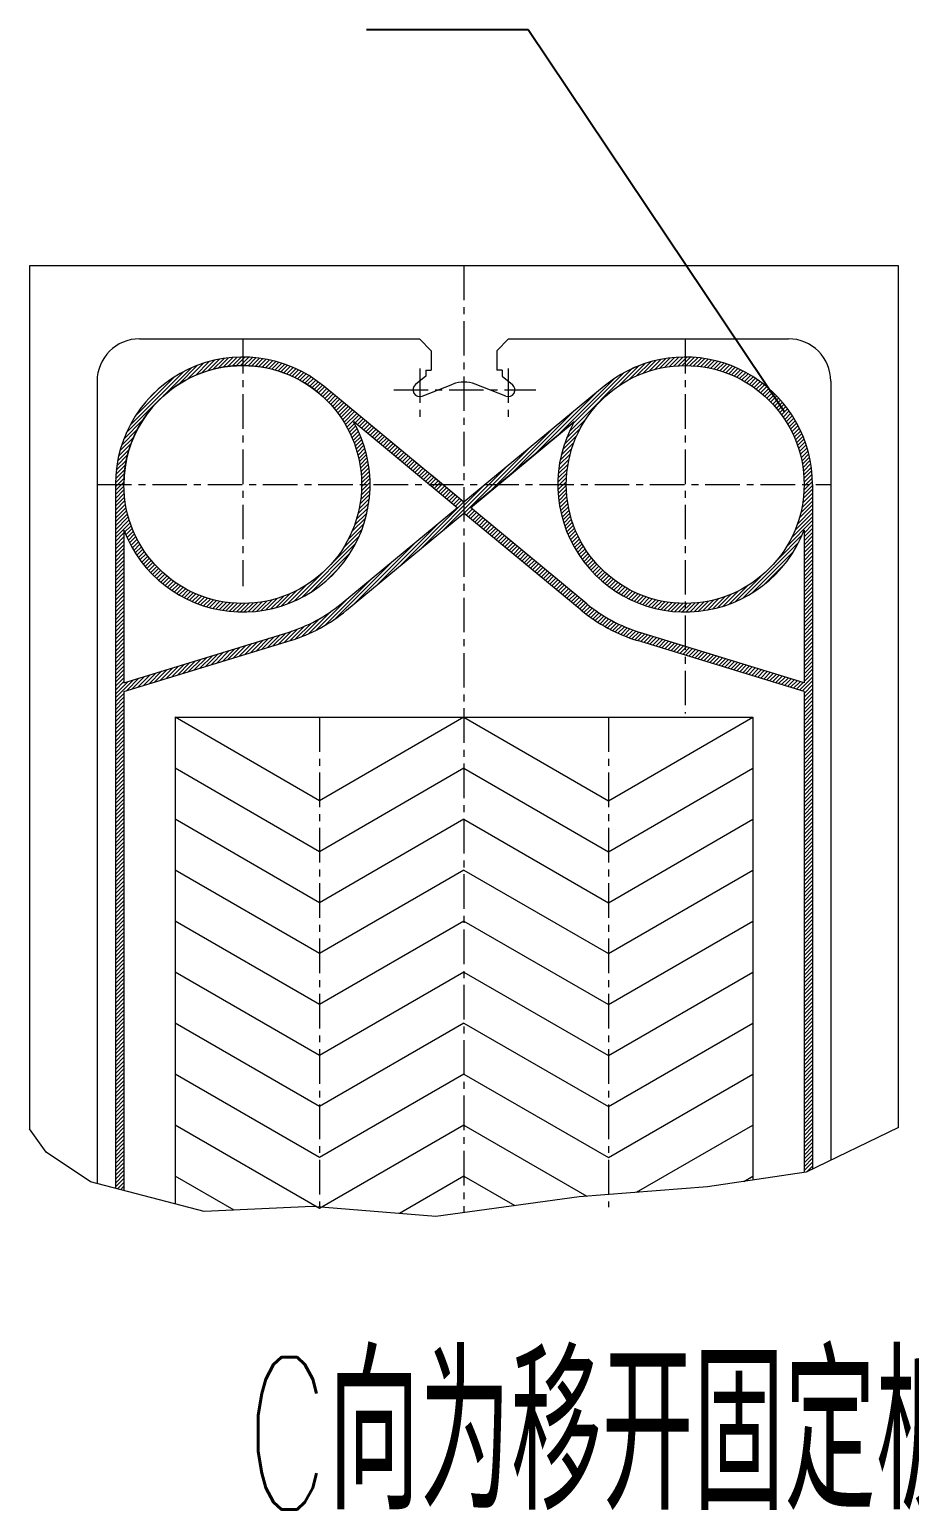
# Model space of a CAD drawing. Header units: millimetres. Extents: x -394 to 6212, y -2458 to 809.
# Drawn here: x 4387.4 to 4419.2, y -2351.9 to -2298.4 of the extents above; entities that cross this region are included whole.
import ezdxf

# ---------------------------------------------------------------- set-up
doc = ezdxf.new("R2010")
doc.units = ezdxf.units.MM
doc.linetypes.add('CENTER', pattern=[2, 1.25, -0.25, 0.25, -0.25])
doc.linetypes.add('CENTER2', pattern=[28.575, 19.05, -3.175, 3.175, -3.175])
doc.layers.get('0').update_dxf_attribs({"lineweight": 18})
doc.layers.add('1', color=1, linetype='Continuous', lineweight=18, true_color=0xff0000)
doc.layers.add('2', color=2, linetype='Continuous', lineweight=18, true_color=0xffff00)
doc.layers.add('LAYER2', color=2, linetype='Continuous', lineweight=25)
doc.styles.add('STYLE1', font='txt.shx', dxfattribs={"width": 0.67, "bigfont": 'hztxt.shx'})

msp = doc.modelspace()

# ---------------------------------------------------------------- hatches: boundary and pattern name
at = {"layer": '2', "linetype": 'CENTER2'}
h = msp.add_hatch(dxfattribs=at)
h.set_pattern_fill('ANSI31', color=256, scale=0.8, style=0)
h.set_pattern_definition([(45, (8297.61777, -2628.38373), (-0.070710678, 0.070710678), [])])
h.paths.add_polyline_path([(4395.12589, -2310.21694), (4395.12589, -2310.52414, -0.41421356), (4399.42669, -2314.82494), (4399.73389, -2314.82494, 0.12887693), (4399.14145, -2312.56464), (4401.87503, -2314.82494), (4402.35711, -2314.82494), (4401.95076, -2314.48894), (4398.06227, -2311.2737, 0.17446512)])
h.paths.add_polyline_path([(4395.12589, -2310.52414), (4395.12589, -2310.21694, 0.41421356), (4390.51789, -2314.82494), (4390.82509, -2314.82494, -0.41421356)])
h.paths.add_polyline_path([(4399.73389, -2314.82494), (4399.42669, -2314.82494, -1), (4390.82509, -2314.82494), (4390.51789, -2314.82494), (4390.51789, -2340.26977), (4390.82509, -2340.34986), (4390.82509, -2322.30446), (4396.8477, -2320.46627, 0.09898958), (4398.88446, -2319.37053), (4403.12845, -2315.86134), (4403.12845, -2315.46272), (4402.35711, -2314.82494), (4401.87503, -2314.82494), (4402.8874, -2315.66203), (4398.6887, -2319.13378, -0.09845962), (4396.76925, -2320.16901), (4390.82509, -2321.9969), (4390.82509, -2316.47926, 0.83139992)])
h.paths.add_polyline_path([(4407.11984, -2312.55686, 0.12936982), (4406.52301, -2314.82494), (4406.83021, -2314.82494, -0.41421356), (4411.13101, -2310.52414), (4411.13101, -2310.21694, 0.11313789), (4409.12405, -2310.67695, 0.06014015), (4408.19462, -2311.2737), (4403.89978, -2314.82494), (4404.37684, -2314.82494)])
h.paths.add_polyline_path([(4404.37684, -2314.82494), (4403.89978, -2314.82494), (4403.12845, -2315.46272), (4403.12845, -2315.86134), (4407.37243, -2319.37053, 0.09898958), (4409.40919, -2320.46627), (4411.13101, -2320.99179), (4411.13101, -2320.67436), (4409.48764, -2320.16901, -0.09845962), (4407.56819, -2319.13378), (4403.36698, -2315.65995)])
h.paths.add_polyline_path([(4406.83021, -2314.82494), (4406.52301, -2314.82494, 0.41421356), (4411.13101, -2319.43294), (4411.13101, -2319.12574, -0.41421356)])
h.paths.add_polyline_path([(4411.13101, -2310.21694), (4411.13101, -2310.52414, -0.41421356), (4415.43181, -2314.82494), (4415.73901, -2314.82494, 0.41421356)])
h.paths.add_polyline_path([(4415.73901, -2314.82494), (4415.43181, -2314.82494, -0.41421356), (4411.13101, -2319.12574), (4411.13101, -2319.43294, 0.31031944), (4415.43181, -2316.47926), (4415.43181, -2321.9969), (4411.13101, -2320.67436), (4411.13101, -2320.99179), (4415.43181, -2322.30446), (4415.43181, -2339.6896), (4415.50771, -2339.67822), (4415.73901, -2339.56681)])

# ---------------------------------------------------------------- linework, layer by layer
at = {"color": 3, "linetype": 'CENTER'}
for p, q in [((4403.12845, -2306.91577), (4403.12845, -2341.14459)), ((4395.12589, -2309.55646), (4395.12589, -2318.50088)), ((4411.13101, -2309.55646), (4411.13101, -2323.10859)), ((4401.53101, -2310.62499), (4401.53101, -2312.4614)), ((4404.72589, -2310.62499), (4404.72589, -2312.4614)), ((4400.58895, -2311.39966), (4405.72673, -2311.39966)), ((4389.85741, -2314.82494), (4416.39949, -2314.82494)), ((4397.90605, -2323.24024), (4397.90605, -2340.94751)), ((4408.35085, -2323.24024), (4408.35085, -2340.94751))]:
    msp.add_line(p, q, dxfattribs=at)
at = {"layer": '1', "linetype": 'Continuous'}
for p, q in [((4418.84173, -2306.91577), (4387.41517, -2306.91577)), ((4387.41517, -2306.91577), (4387.41517, -2338.11658)), ((4418.84173, -2338.07233), (4418.84173, -2306.91577)), ((4391.39341, -2309.55646), (4401.51565, -2309.55646)), ((4401.51565, -2309.55646), (4401.94573, -2309.98654)), ((4404.74125, -2309.55646), (4404.31117, -2309.98654)), ((4404.74125, -2309.55646), (4414.86349, -2309.55646)), ((4401.94573, -2309.98654), (4401.94573, -2310.6931)), ((4404.31117, -2309.98654), (4404.31117, -2310.6931)), ((4401.74605, -2310.90814), (4401.37599, -2311.20896)), ((4401.74605, -2310.6931), (4401.74605, -2310.90814)), ((4401.74605, -2310.6931), (4401.94573, -2310.6931)), ((4404.51085, -2310.6931), (4404.31117, -2310.6931)), ((4404.51085, -2310.6931), (4404.51085, -2310.90814)), ((4404.51085, -2310.90814), (4404.88091, -2311.20896)), ((4389.85741, -2311.09246), (4389.85741, -2340.09759)), ((4402.35711, -2314.82494), (4398.06227, -2311.2737)), ((4401.62001, -2311.62873), (4402.72791, -2311.19826)), ((4408.19462, -2311.2737), (4403.12845, -2315.46272)), ((4404.63688, -2311.62873), (4403.52898, -2311.19826)), ((4416.39949, -2311.09246), (4416.39949, -2339.24868)), ((4402.8874, -2315.66203), (4399.14145, -2312.56464)), ((4407.11984, -2312.55686), (4403.36698, -2315.65995)), ((4403.36949, -2315.66203), (4407.11545, -2312.56464)), ((4403.12845, -2315.46272), (4401.95076, -2314.48894)), ((4390.51789, -2314.82494), (4390.51789, -2340.26977)), ((4415.73901, -2314.82494), (4415.73901, -2339.56681)), ((4398.6887, -2319.13378), (4402.88992, -2315.65995)), ((4407.56819, -2319.13378), (4403.36698, -2315.65995)), ((4398.88446, -2319.37053), (4403.12845, -2315.86134)), ((4407.37243, -2319.37053), (4403.12845, -2315.86134)), ((4390.82509, -2316.47926), (4390.82509, -2321.9969)), ((4415.43181, -2316.47926), (4415.43181, -2321.9969)), ((4390.82509, -2321.9969), (4396.76925, -2320.16901)), ((4390.82509, -2322.30446), (4396.8477, -2320.46627)), ((4415.43181, -2322.30446), (4409.40919, -2320.46627)), ((4415.43181, -2321.9969), (4409.48764, -2320.16901)), ((4390.82509, -2322.30446), (4390.82509, -2340.34986)), ((4415.43181, -2322.30446), (4415.43181, -2339.6896)), ((4392.68365, -2323.24024), (4413.57325, -2323.24024)), ((4392.68365, -2323.24024), (4392.68365, -2340.83437)), ((4413.57325, -2323.24024), (4413.57325, -2339.96819)), ((4388.01067, -2338.96449), (4387.41517, -2338.11658)), ((4418.84173, -2338.07233), (4415.50771, -2339.67822)), ((4389.61764, -2340.03508), (4388.01067, -2338.96449)), ((4415.50771, -2339.67822), (4411.93667, -2340.21352)), ((4413.24771, -2340.01699), (4413.57325, -2339.82904)), ((4393.72434, -2341.10567), (4389.61764, -2340.03508)), ((4411.93667, -2340.21352), (4407.29431, -2340.57038)), ((4407.29431, -2340.57038), (4402.11629, -2341.28411)), ((4397.65249, -2340.92724), (4393.72434, -2341.10567)), ((4402.11629, -2341.28411), (4397.65249, -2340.92724))]:
    msp.add_line(p, q, dxfattribs=at)
for centre in [(4395.12589, -2314.82494), (4411.13101, -2314.82494)]:
    msp.add_circle(centre, 4.3008, dxfattribs=at)
for centre, radius, start, end in [((4391.39341, -2311.09246), 1.536, 90, 180), ((4414.86349, -2311.09246), 1.536, 0, 90), ((4395.12589, -2314.82494), 4.608, 50.413971, 180), ((4411.13101, -2314.82494), 4.608, 0, 115.819503), ((4395.12589, -2314.82494), 4.3008, 50.413971, 180), ((4411.13101, -2314.82494), 4.608, 111.242317, 129.586029), ((4401.53101, -2311.39966), 0.24576, 129.107426, 291.233722), ((4403.12845, -2312.2291), 1.10592, 90, 111.233722), ((4403.12845, -2312.2291), 1.10592, 68.766278, 90), ((4404.72589, -2311.39966), 0.24576, 248.766278, 50.892574), ((4395.12589, -2314.82494), 4.608, 201.03947, 29.48561), ((4411.13101, -2314.82494), 4.608, 150.51439, 338.96053), ((4395.12589, -2314.82494), 5.59104, 287.093244, 309.586029), ((4395.12589, -2314.82494), 5.89824, 286.972958, 309.586029), ((4411.13101, -2314.82494), 5.59104, 230.413971, 252.906756)]:
    msp.add_arc(centre, radius, start, end, dxfattribs=at)
at = {"layer": '2'}
for p, q in [((4397.90605, -2326.2554), (4392.68365, -2323.24024)), ((4403.12845, -2323.24024), (4397.90605, -2326.2554)), ((4403.12845, -2323.24024), (4408.35085, -2326.2554)), ((4408.35085, -2326.2554), (4413.57325, -2323.24024)), ((4397.90605, -2328.0986), (4392.68365, -2325.08344)), ((4403.12845, -2325.08344), (4397.90605, -2328.0986)), ((4403.12845, -2325.08344), (4408.35085, -2328.0986)), ((4408.35085, -2328.0986), (4413.57325, -2325.08344)), ((4397.90605, -2329.9418), (4392.68365, -2326.92664)), ((4403.12845, -2326.92664), (4397.90605, -2329.9418)), ((4403.12845, -2326.92664), (4408.35085, -2329.9418)), ((4408.35085, -2329.9418), (4413.57325, -2326.92664)), ((4397.90605, -2331.785), (4392.68365, -2328.76984)), ((4403.12845, -2328.76984), (4397.90605, -2331.785)), ((4403.12845, -2328.76984), (4408.35085, -2331.785)), ((4408.35085, -2331.785), (4413.57325, -2328.76984)), ((4397.90605, -2333.6282), (4392.68365, -2330.61304)), ((4403.12845, -2330.61304), (4397.90605, -2333.6282)), ((4403.12845, -2330.61304), (4408.35085, -2333.6282)), ((4408.35085, -2333.6282), (4413.57325, -2330.61304)), ((4397.90605, -2335.4714), (4392.68365, -2332.45624)), ((4403.12845, -2332.45624), (4397.90605, -2335.4714)), ((4403.12845, -2332.45624), (4408.35085, -2335.4714)), ((4408.35085, -2335.4714), (4413.57325, -2332.45624)), ((4397.90605, -2337.3146), (4392.68365, -2334.29944)), ((4403.12845, -2334.29944), (4397.90605, -2337.3146)), ((4403.12845, -2334.29944), (4408.35085, -2337.3146)), ((4408.35085, -2337.3146), (4413.57325, -2334.29944)), ((4397.90605, -2339.1578), (4392.68365, -2336.14264)), ((4403.12845, -2336.14264), (4397.90605, -2339.1578)), ((4403.12845, -2336.14264), (4408.35085, -2339.1578)), ((4408.35085, -2339.1578), (4413.57325, -2336.14264)), ((4397.90605, -2341.001), (4392.68365, -2337.98584)), ((4403.12845, -2337.98584), (4397.90605, -2341.001)), ((4403.12845, -2337.98584), (4407.56849, -2340.5493)), ((4409.37354, -2340.41055), (4413.57325, -2337.98584))]:
    msp.add_line(p, q, dxfattribs=at)
at = {"layer": '2', "linetype": 'CENTER2'}
for p, q in [((4394.80946, -2341.05638), (4392.68365, -2339.82904)), ((4403.12845, -2339.82904), (4400.79163, -2341.1782)), ((4403.12845, -2339.82904), (4404.96789, -2340.89105))]:
    msp.add_line(p, q, dxfattribs=at)
msp.add_arc((4411.13101, -2314.82494), 5.89824, 230.413971, 253.027042, dxfattribs=at)
at = {"layer": 'LAYER2', "ltscale": 20}
for p, q in [((4399.60034, -2298.37966), (4405.44879, -2298.37966)), ((4405.44879, -2298.37966), (4414.72503, -2312.19357))]:
    msp.add_line(p, q, dxfattribs=at)

# ---------------------------------------------------------------- texts
at = {"layer": '2', "style": 'STYLE1', "width": 0.6}
msp.add_text('C向为移开固定板后装机顺序为1A.2B.3A......的排列顺序.', height=5.5, dxfattribs=at).set_placement((4395.25388, -2351.87797))

doc.saveas('drawing.dxf')
